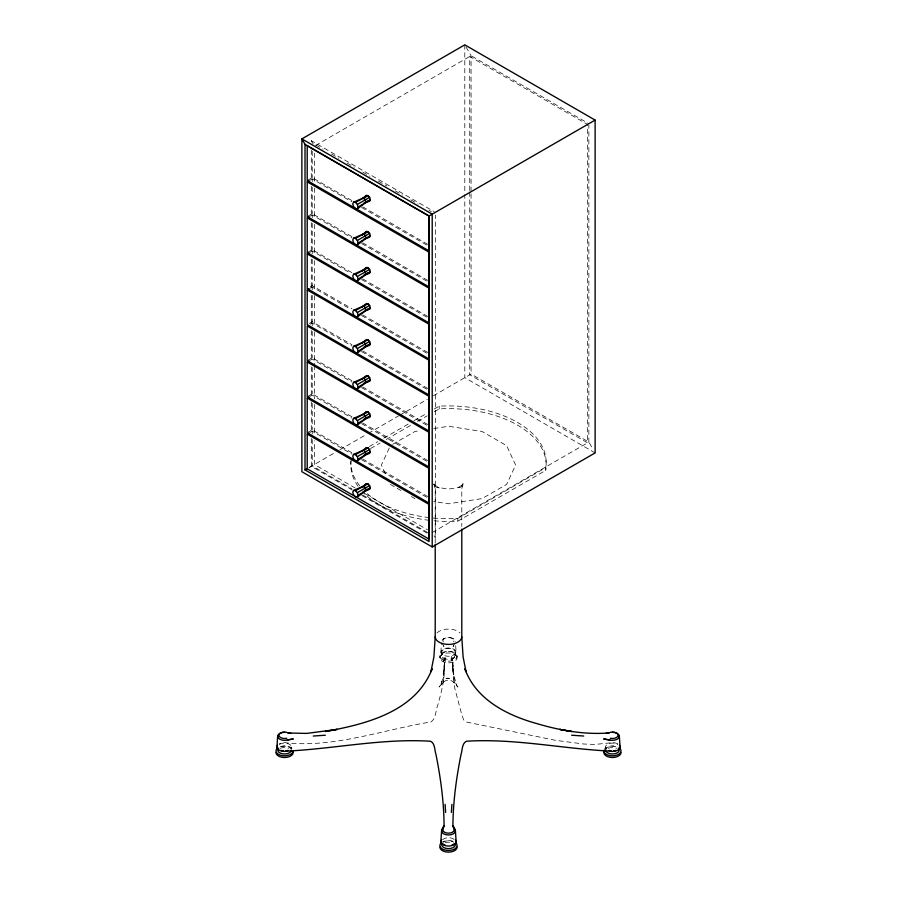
<?xml version="1.0" encoding="UTF-8"?>
<svg xmlns="http://www.w3.org/2000/svg" width="897" height="897" viewBox="0 0 897 897"><rect width="100%" height="100%" fill="white"/><g stroke="black" fill="none" stroke-linecap="round" stroke-linejoin="round"><path stroke-width="0.67" stroke-dasharray="4.49 3.36" d="M435.213 543.1L435.213 488.585L433.756 483.483M311.281 141.434L311.281 140.717L434.137 211.647M617.82 743.905A7.625 4.395 0 0 0 609.512 742.951L594.846 744.443L583.723 744.017L555.288 740.283L466.014 721.95L463.704 719.943L461.977 715.402L454.768 688.257L452.94 662.524L453.445 658.746L455.541 654.048A7.625 4.395 0 0 0 448.5 647.97A7.625 4.395 0 0 0 441.459 654.048C447.895 670.07 442.176 688.425 438.005 704.515C435.482 709.953 436.435 718.217 430.986 721.95C383.557 729.564 336.005 747.605 287.488 742.951A7.625 4.395 0 0 0 279.18 743.905M440.876 652.366L441.481 643.014M444.071 668.5L444.766 657.692L443.623 675.105L444.486 662.636M443.185 681.698L444.105 668.568C443.23 674.791 442.983 681.933 439.037 687.08L443.443 682.034L445.843 680.61L448.5 680.397L451.157 680.61L453.557 682.034L457.963 687.08L453.557 682.034M445.08 662.143L445.641 656.312M441.279 683.054L441.997 681.171L440.225 685.734L443.443 682.034M453.927 644.775L453.108 646.602L454.902 643.205M389.242 448.085L381.382 465.038L386.439 475.937M315.621 145.437L471.06 55.704L588.858 123.708M307.211 180.544L312.223 177.651L351.938 200.58M310.216 180.106L312.223 178.952L351.938 201.881M307.211 216.581L312.223 213.677L351.938 236.617M310.216 216.143L312.223 214.988L351.938 237.918M307.211 252.606L312.223 249.714L351.938 272.643M310.216 252.169L312.223 251.014L350.727 273.249M310.216 286.905L312.223 285.739L351.938 308.669M310.216 288.206L312.223 287.051L350.727 309.286M309.207 323.514L312.223 321.776L351.938 344.706M310.216 324.232L312.223 323.077L351.938 346.007M307.211 360.695L312.223 357.802L351.938 380.732M310.216 360.269L312.223 359.114L351.938 382.044M307.211 396.732L312.223 393.839L351.938 416.769M310.216 396.295L312.223 395.14L351.938 418.069M307.211 432.758L312.223 429.865L351.938 452.794M310.216 432.332L312.223 431.177L351.938 454.106M309.117 467.539L335.669 452.211M339.896 449.778L367.041 434.103M368.252 433.408L398.425 415.984M399.625 415.289L427.387 399.266M433.341 395.824L471.06 374.049L588.858 442.064L593.242 449.655M309.207 467.64L312.223 465.902L351.938 488.831M369.34 446.527L377.772 441.649M383.793 438.173L409.088 423.575M413.909 420.794L427.163 413.136M434.383 408.965L439.205 406.184A97.672 56.388 0 0 1 545.724 467.685L545.724 470.387L457.795 521.157A97.672 56.388 0 0 1 433.262 520.72M370.551 448.534L380.182 442.972M386.203 439.496L411.499 424.886M417.52 421.411L427.163 415.849M434.383 411.678L439.205 408.886A97.672 56.388 0 0 1 545.724 470.387M392.707 444.307L414.941 431.468L420.312 430.638M432.208 532.504L588.858 442.064L588.858 125.109M433.262 518.018A97.672 56.388 0 0 0 457.795 518.455L545.724 467.685M443.6 638.843L444.531 638.361M433.733 428.564L448.5 426.277L482.059 431.468L506.626 445.652L515.618 465.038L506.626 484.414L482.059 498.597L448.5 503.789L433.733 501.501M452.469 638.361L453.4 638.843M315.834 145.011L323.055 149.171M331.475 154.037L338.696 158.208M347.117 163.075L354.337 167.246M362.769 172.101L369.99 176.272M378.411 181.138L386.842 186.004M395.263 190.87L402.484 195.03M410.904 199.896L418.125 204.068M428.957 210.324L431.367 211.714M362.769 206.837L427.757 244.354M361.569 207.442L427.757 245.655M362.769 242.863L427.757 280.391M361.569 243.468L427.757 281.692M362.769 278.9L427.757 316.417M361.569 279.505L427.757 317.717M362.769 314.925L427.757 352.454M361.569 315.531L427.757 353.754M595.126 452.918L464.792 377.671L464.792 194.481M362.769 350.962L427.757 388.479M361.569 351.568L427.757 389.78M362.769 386.988L427.757 424.516M361.569 387.594L427.757 425.817M362.769 423.025L427.757 460.542M361.569 423.631L427.757 461.843M433.52 484.414L439.855 488.08L436.66 487.25L448.5 489.089L460.34 487.25L457.145 488.08L463.48 484.414L461.585 486.566L463.614 482.205L461.787 488.585L461.787 526.326M362.769 459.051L427.757 496.579M361.569 459.656L427.757 497.88M390.374 484.414L400.903 490.491M411.431 496.568L414.941 498.597M355.279 488.08L314.41 464.489L314.41 440.752M364.9 493.642L427.398 529.723M362.769 495.088L427.757 532.605M352.229 489.941L311.281 466.294L311.281 438.297M361.872 495.503L426.916 533.053M434.148 485.131L435.415 486.566L433.386 482.205M466.048 47.025L471.06 55.704L471.06 192.541M311.281 140.717L313.154 143.969M434.092 535.756L435.348 537.931L435.348 215.134M442.098 643.205L443.892 646.602L443.073 644.775M455.721 683.054L456.775 685.734L453.501 673.995L452.514 662.636L453.377 675.105L452.234 657.692L452.929 668.5M451.359 656.312L451.92 662.143M452.895 668.568L453.815 681.698M455.687 645.683L456.125 652.366M605.61 747.01L605.61 749.04M471.06 193.931L471.06 374.049M469.748 190.5L469.748 56.466L587.546 124.47L587.535 442.815L469.748 374.811L469.748 191.902M464.792 44.85L464.792 193.079M457.795 518.455L457.795 521.157M457.089 656.234L457.089 657.905A8.589 4.956 0 0 1 444.206 662.199A8.589 4.956 0 0 1 444.206 653.61A8.589 4.956 0 0 1 457.089 657.905M455.328 652.366A6.828 3.936 0 0 1 445.091 655.774A6.828 3.936 0 0 1 445.091 648.957A6.828 3.936 0 0 1 455.328 652.366L455.328 655.404A6.828 3.936 0 0 1 445.091 658.813A6.828 3.936 0 0 1 445.091 651.996A6.828 3.936 0 0 1 455.328 655.404M441.672 652.366L441.672 655.404M439.911 656.234L439.911 657.905M439.205 406.184L439.205 408.886M314.41 153.118L314.41 182.439M314.41 188.034L314.41 218.745M314.41 224.328L314.41 255.051M314.41 260.635L314.41 289.955M314.41 295.539L314.41 326.261M314.41 331.845L314.41 363.958M314.41 365.359L314.41 398.862M314.41 404.446L314.41 435.168M312.223 151.257L312.223 177.651M312.223 178.952L312.223 181.732M312.223 187.282L312.223 213.677M312.223 214.988L312.223 217.758M312.223 223.319L312.223 249.714M312.223 251.014L312.223 253.795M312.223 259.345L312.223 285.739M312.223 287.051L312.223 289.821M312.223 295.382L312.223 321.776M312.223 323.077L312.223 325.858M312.223 331.408L312.223 357.802M312.223 367.445L312.223 393.839M312.223 403.471L312.223 429.865M312.223 431.177L312.223 433.946M312.223 439.508L312.223 465.902M311.281 149.844L311.281 180.645M311.281 186.251L311.281 217.052M311.281 222.658L311.281 252.057M311.281 259.065L311.281 288.464M311.281 295.472L311.281 324.871M311.281 330.477L311.281 361.278M311.281 366.884L311.281 396.283M311.281 401.89L311.281 432.69M291.39 747.01L291.39 749.04M279.337 744.488A6.828 3.936 0 0 1 288.475 743.781A6.828 3.936 0 0 1 290.471 748.984M436.985 632.912A13.287 7.669 0 0 1 448.5 629.077A13.287 7.669 0 0 1 460.015 632.912M281.153 746.64A6.828 3.936 0 0 1 290.471 748.076M280.279 746.584A8.589 4.956 0 0 1 292.007 748.401M280.279 748.255A8.589 4.956 0 0 1 288.856 748.255M442.098 640.144A6.929 4.003 0 0 1 449.857 637.745A6.929 4.003 0 0 1 455.429 641.669M443.32 641.882A5.606 3.24 0 0 1 448.5 637.408A5.606 3.24 0 0 1 453.68 641.882M443.264 842.171A6.828 3.936 0 0 1 453.736 842.171M441.066 843.045A8.589 4.956 0 0 1 452.794 841.229M445.192 842.619A8.589 4.956 0 0 1 451.808 842.619M442.591 839.682A6.828 3.936 0 0 1 454.409 839.682M606.529 748.984A6.828 3.936 0 0 1 608.525 743.781A6.828 3.936 0 0 1 617.663 744.488M605.61 750.049A6.828 3.936 0 0 1 615.847 746.64M603.849 750.879A8.589 4.956 0 0 1 616.721 746.584M608.144 748.255A8.589 4.956 0 0 1 616.721 748.255M429.259 517.603A97.672 56.388 0 0 1 366.974 493.372M359.697 485.793A97.672 56.388 0 0 1 350.85 461.058M429.259 520.305A97.672 56.388 0 0 1 362.41 491.657M358.06 486.32A97.672 56.388 0 0 1 351.276 459.656M447.199 678.177L445.944 678.468L451.056 678.468L447.199 678.177M441.066 658.712A8.589 4.956 0 0 0 455.934 658.712A8.589 4.956 0 0 0 448.5 651.278A8.589 4.956 0 0 0 441.066 658.712"/><path stroke-width="1.35" d="M431.827 669.622L430.952 671.741L433.913 656.851L435.213 636.747L435.213 544.501M444.071 826.933C444.049 802.557 440.73 778.372 435.987 754.512C434.44 750.228 435.292 743.613 430.605 741.236C382.817 738.231 335.119 748.67 287.488 751.081A7.625 4.395 0 0 1 279.18 750.127A7.625 4.395 0 0 1 277.532 745.329M432.208 546.968L432.208 214.148L301.885 138.9L305.014 144.327L305.014 469.916L429.08 541.541L429.08 215.964L595.126 120.097L595.126 452.918L432.208 546.968L301.885 471.721L301.885 138.9L464.792 44.85L595.126 120.097M276.949 747.01L277.633 736.314M440.876 841.655L441.571 830.97M451.359 812.447L451.92 804.351M432.152 668.736C415.726 711.624 366.122 724.159 325.353 731.492L337.171 729.407L306.617 733.41L289.473 733.04M353.553 202.206L352.756 203.944L353.553 206.602L355.459 208.62L357.354 208.81L365.55 202.744L369.62 201.107L370.304 199.605L369.62 197.329L367.983 195.591L366.346 195.434L362.893 198.136L353.553 202.206L355.459 202.397L367.983 195.591M357.354 208.81L358.15 207.061L370.304 199.605M365.662 196.936L366.346 195.434M353.553 238.232L352.756 239.981L353.553 242.639L355.459 244.646L357.354 244.836L365.55 238.77L369.62 237.144L370.304 235.642L369.62 233.355L367.983 231.628L366.346 231.46L362.893 234.173L353.553 238.232L355.459 238.423L367.983 231.628M357.354 244.836L358.15 243.087L370.304 235.642M362.343 235.384L362.893 234.173L364.227 234.296L365.55 235.709L365.55 238.77L364.227 238.647M365.662 232.962L366.346 231.46M353.553 274.269L352.756 276.007L353.553 278.664L355.459 280.683L357.354 280.862L365.55 274.807L369.62 273.17L370.304 271.668L369.62 269.392L367.983 267.654L366.346 267.497L362.893 270.199L353.553 274.269L355.459 274.46L367.983 267.654M357.354 280.862L358.15 279.124L370.304 271.668M362.343 271.421L362.893 270.199L364.227 270.333L365.55 271.735L365.55 274.807L364.227 274.673L367.983 273.013M365.662 268.999L366.346 267.497M353.553 310.295L352.756 312.044L353.553 314.701L355.459 316.708L357.354 316.899L365.55 310.833L369.62 309.207L370.304 307.705L369.62 305.417L367.983 303.691L366.346 303.522L362.893 306.236L353.553 310.295L355.459 310.485L367.983 303.691M357.354 316.899L358.15 315.15L370.304 307.705M362.343 307.447L362.893 306.236L364.227 306.359L365.55 307.772L365.55 310.833M353.553 346.332L352.756 348.07L353.553 350.727L355.459 352.745L357.354 352.925L365.55 346.87L369.62 345.233L370.304 343.73L369.62 341.443L367.983 339.716L366.346 339.559L362.893 342.262L353.553 346.332L355.459 346.522L367.983 339.716M357.354 352.925L358.15 351.187L370.304 343.73M362.343 343.484L362.893 342.262L364.227 342.396L365.55 343.798L365.55 346.87L364.227 346.735M353.553 382.357L352.756 384.107L353.553 386.764L355.459 388.771L357.354 388.962L365.55 382.896L369.62 381.27L370.304 379.767L369.62 377.48L367.983 375.753L366.346 375.585L362.893 378.299L353.553 382.357L355.459 382.548L367.983 375.753M357.354 388.962L358.15 387.212L370.304 379.767M362.343 379.509L362.893 378.299L364.227 378.422L365.55 379.835L365.55 382.896L364.227 382.772M353.553 418.394L352.756 420.132L353.553 422.79L355.459 424.808L357.354 424.987L365.55 418.933L369.62 417.296L370.304 415.793L369.62 413.506L367.983 411.779L366.346 411.622L362.893 414.324L353.553 418.394L355.459 418.585L367.983 411.779M357.354 424.987L358.15 423.249L370.304 415.793M365.662 413.113L366.346 411.622M353.553 454.42L352.756 456.169L353.553 458.827L355.459 460.834L357.354 461.024L365.55 454.958L369.62 453.333L370.304 451.83L369.62 449.543L367.983 447.816L366.346 447.648L362.893 450.361L353.553 454.42L355.459 454.611L367.983 447.816M357.354 461.024L358.15 459.275L370.304 451.83M362.343 451.572L362.893 450.361L364.227 450.485L365.55 451.886L365.55 454.958L364.227 454.835L367.983 453.164M365.662 449.15L366.346 447.648M353.553 490.457L352.756 492.195L353.553 494.852L355.459 496.871L357.354 497.05L365.55 490.995L369.62 489.358L370.304 487.856L369.62 485.569L367.983 483.842L366.346 483.685L362.893 486.387L353.553 490.457L355.459 490.648L367.983 483.842M357.354 497.05L358.15 495.312L370.304 487.856M362.343 487.609L362.893 486.387L364.227 486.522L365.55 487.923L365.55 490.995L364.227 490.861L367.983 489.201M366.346 483.685L363.453 486.802M442.098 829.433L443.892 826.036L442.098 829.433A6.929 4.003 0 0 0 448.5 834.972A6.929 4.003 0 0 0 454.902 829.433L453.108 826.036L454.902 829.433M307.211 181.844L428.766 252.023L428.766 286.76L307.211 216.581L307.211 181.844L309.207 180.689M307.211 217.881L428.766 288.06L428.766 322.785L307.211 252.606L307.211 217.881L309.207 216.715M355.459 202.397L357.354 204.404L369.62 197.329M307.211 253.907L428.766 324.086L428.766 358.822L307.211 288.643L307.211 253.907L309.207 252.752M355.459 238.423L357.354 240.441L369.62 233.355M307.211 289.944L428.766 360.123L428.766 394.848L307.211 324.669L307.211 289.944L309.207 288.778M355.459 274.46L357.354 276.467L369.62 269.392M355.459 310.485L357.354 312.504L369.62 305.417M307.211 362.007L428.766 432.186L428.766 466.911L307.211 396.732L307.211 362.007L309.207 360.841M355.459 346.522L357.354 348.529L369.62 341.443M307.211 398.033L428.766 468.212L428.766 502.948L307.211 432.758L307.211 398.033L309.207 396.878M355.459 382.548L357.354 384.566L369.62 377.48M307.211 434.07L428.766 504.249L428.766 538.974L307.211 468.795L307.211 434.07L309.207 432.903M355.459 418.585L357.354 420.592L369.62 413.506M305.014 469.916L307.099 468.705M355.459 454.611L357.354 456.629L369.62 449.543M355.459 490.648L357.354 492.655L369.62 485.569M287.219 740.014L293.117 738.982L287.219 740.014A6.929 4.003 0 0 1 277.767 737.099A6.929 4.003 0 0 1 284.562 732.311M607.056 733.185L609.781 732.625L606.249 733.241M607.527 733.04C583.442 734.744 559.078 730.236 536.081 723.374C506.659 715.122 475.769 699.324 464.848 668.736M313.277 736.033L325.342 735.226M571.658 735.226L583.723 736.033M362.893 198.136L365.55 199.672L365.55 202.744L364.227 202.61M367.983 200.95L369.62 201.107M367.983 309.039L369.62 309.207M367.983 345.076L369.62 345.233M367.983 381.102L369.62 381.27M362.893 414.324L365.55 415.86L365.55 418.933L364.227 418.798M367.983 417.139L369.62 417.296M609.781 740.014L603.883 738.982L609.781 740.014A6.929 4.003 0 0 0 619.233 737.099A6.929 4.003 0 0 0 612.438 732.311M290.751 733.241L287.219 732.625L289.944 733.185M305.014 144.327L429.08 215.964M465.173 669.622L466.048 671.741L463.087 656.851L461.787 636.747L461.787 529.129M357.354 204.404L358.15 207.061M357.354 240.441L358.15 243.087M357.354 276.467L358.15 279.124M357.354 312.504L358.15 315.15M357.354 348.529L358.15 351.187M357.354 384.566L358.15 387.212M357.354 420.592L358.15 423.249M357.354 456.629L358.15 459.275M357.354 492.655L358.15 495.312M445.08 804.351L445.641 812.447M619.367 736.314L620.051 747.01M455.429 830.97L456.125 841.655M452.929 826.933C452.951 802.557 456.27 778.372 461.013 754.512C462.56 750.228 461.708 743.613 466.395 741.236C514.183 738.231 561.881 748.67 609.512 751.081A7.625 4.395 0 0 0 617.82 750.127A7.625 4.395 0 0 0 619.468 745.329M455.541 839.973A7.625 4.395 0 0 1 448.5 846.062A7.625 4.395 0 0 1 441.459 839.973M461.787 636.747A13.287 7.669 0 0 1 448.5 644.416A13.287 7.669 0 0 1 435.213 636.747M291.39 750.049A6.828 3.936 0 0 1 282.802 753.85A6.828 3.936 0 0 1 278.653 748.076M293.151 750.879A8.589 4.956 0 0 1 282.342 755.666A8.589 4.956 0 0 1 277.128 748.401M293.151 752.549A8.589 4.956 0 0 1 284.562 757.505A8.589 4.956 0 0 1 275.984 752.549M287.982 750.419A6.828 3.936 0 0 1 285.739 750.89M283.396 750.89A6.828 3.936 0 0 1 281.153 750.419M286.715 738.276A5.606 3.24 0 0 1 278.956 735.293A5.606 3.24 0 0 1 286.715 732.3M455.328 844.694A6.828 3.936 0 0 1 448.5 848.629A6.828 3.936 0 0 1 441.672 844.694M455.934 843.045A8.589 4.956 0 0 1 448.5 850.491A8.589 4.956 0 0 1 441.066 843.045M457.089 847.194A8.589 4.956 0 0 1 448.5 852.15A8.589 4.956 0 0 1 439.911 847.194M454.409 843.629A6.828 3.936 0 0 1 451.909 845.064M445.091 845.064A6.828 3.936 0 0 1 442.591 843.629M453.68 828.693A5.606 3.24 0 0 1 448.5 833.178A5.606 3.24 0 0 1 443.32 828.693M615.847 750.419A6.828 3.936 0 0 1 613.604 750.89M611.261 750.89A6.828 3.936 0 0 1 609.018 750.419M618.347 748.076A6.828 3.936 0 0 1 614.198 753.85A6.828 3.936 0 0 1 605.61 750.049M621.016 752.549A8.589 4.956 0 0 1 612.438 757.505A8.589 4.956 0 0 1 603.849 752.549M619.872 748.401A8.589 4.956 0 0 1 614.658 755.666A8.589 4.956 0 0 1 603.849 750.879M610.285 732.3A5.606 3.24 0 0 1 618.044 735.293A5.606 3.24 0 0 1 610.285 738.276M571.647 731.492L559.829 729.407L571.647 731.492M428.766 215.998L307.211 145.819L307.211 180.544L428.766 250.723L428.766 215.998M428.766 396.149L307.211 325.97L307.211 360.695L428.766 430.885L428.766 396.149"/></g></svg>
